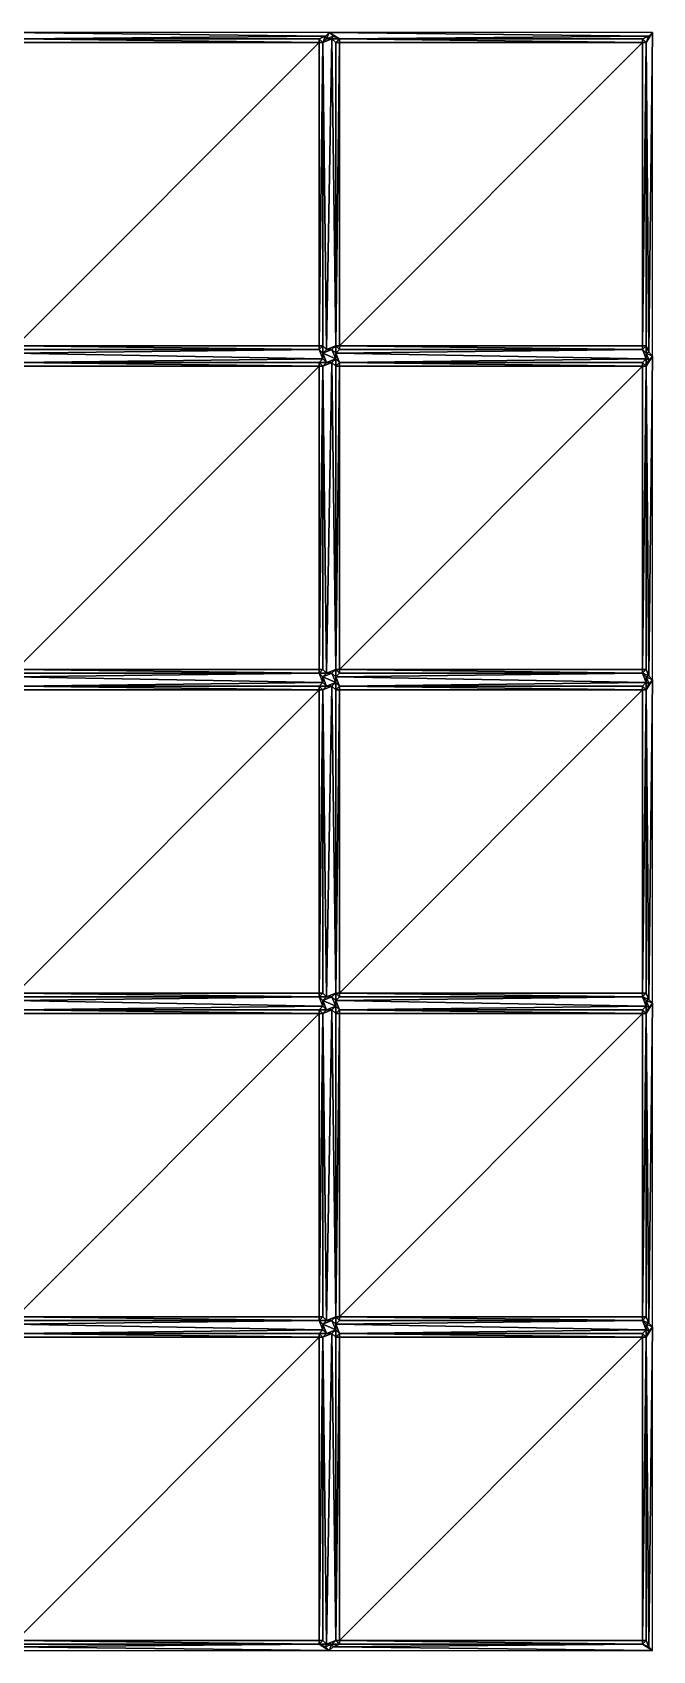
# Model space of a CAD drawing. Header units: inches. Extents: x -29.4 to 0.6, y -23 to 7.
# Drawn here: x -10.87 to 0.64, y -22.97 to 7.03 of the extents above; entities that cross this region are included whole.
import ezdxf

# ---------------------------------------------------------------- set-up
doc = ezdxf.new("R2010")
doc.units = ezdxf.units.IN
doc.header["$MEASUREMENT"] = 0
doc.layers.get('0').update_dxf_attribs({"color": 36, "true_color": 0x873b08})

msp = doc.modelspace()

# ---------------------------------------------------------------- meshes
mesh = msp.add_polyface()
corners = [(-11.175, 1.222, -0.3), (-5.555, 1.222, -0.3), (-5.555, 6.842, -0.3), (-11.175, 6.842, -0.3), (-11.245, 0.982), (-11.245, 1.082), (-11.315, 1.152), (-11.485, 1.082), (-5.555, 1.152), (-11.175, 1.152), (-5.485, 0.982), (-11.175, 0.912), (-5.555, 0.912), (-11.245, 1.222), (-11.245, 6.842), (-11.315, 6.912), (-5.435, 6.962), (-5.365, 7.032), (-11.365, 7.032), (-11.294, 6.962), (-11.175, 6.912), (-5.555, 6.912), (-11.175, 0.912, -0.23), (-5.555, 0.912, -0.23), (-11.175, 6.912, -0.23), (-5.555, 6.912, -0.23), (-11.245, 1.222, -0.23), (-11.245, 6.842, -0.23), (-5.555, 1.152, -0.23), (-11.175, 1.152, -0.23), (-11.315, 0.912), (-11.245, 0.842), (-5.485, 6.842, -0.23), (-5.485, 1.222, -0.23)]
mesh.append_faces([[corners[k] for k in face] for face in [(4, 6, 7, 4), (10, 8, 5, 10), (10, 5, 11, 10), (16, 18, 20, 16)]], dxfattribs={"vtx0": -1, "vtx1": -1, "vtx2": -1, "vtx3": -1})
mesh.append_faces([[corners[k] for k in face] for face in [(12, 10, 11, 12), (21, 16, 20, 21)]], dxfattribs={"vtx1": -1, "vtx3": -1})
mesh.append_faces([[corners[k] for k in face] for face in [(0, 1, 2, 0), (2, 3, 0, 2), (4, 5, 6, 4), (8, 9, 5, 8), (5, 4, 11, 5), (13, 14, 15, 13), (16, 17, 18, 16), (18, 19, 20, 18), (12, 11, 22, 12), (22, 23, 12, 22), (21, 20, 24, 21), (24, 25, 21, 24), (14, 13, 26, 14), (26, 27, 14, 26), (9, 8, 28, 9), (28, 29, 9, 28), (4, 30, 31, 4), (5, 9, 13, 5), (13, 6, 5, 13), (15, 14, 20, 15), (20, 19, 15, 20), (2, 25, 24, 2), (24, 3, 2, 24), (3, 27, 26, 3), (26, 0, 3, 26), (0, 29, 28, 0), (28, 1, 0, 28), (1, 33, 32, 1), (32, 2, 1, 32), (20, 14, 27, 20), (27, 24, 20, 27), (13, 9, 29, 13), (29, 26, 13, 29)]], dxfattribs={"vtx2": -1, "vtx3": -1})
mesh.append_faces([[corners[k] for k in face] for face in [(25, 2, 32, 25), (27, 3, 24, 27), (29, 0, 26, 29), (33, 1, 28, 33)]], dxfattribs={"vtx3": -1})
mesh = msp.add_polyface()
corners = [(-5.245, 0.982), (-5.245, 1.082), (-5.315, 1.152), (-5.415, 1.152), (-5.485, 1.082), (-5.485, 0.982), (-5.415, 0.912), (-5.315, 0.912), (-5.415, 6.912), (-5.315, 6.912), (-5.294, 6.962), (-5.365, 7.032), (-5.435, 6.962), (-5.555, 1.152), (-5.175, 0.912), (-5.245, 1.222), (-5.245, 6.842), (-5.485, 6.842), (-5.485, 1.222), (-5.175, 6.912), (-5.485, 6.842, -0.23), (-5.485, 1.222, -0.23), (-5.245, 1.222, -0.23), (-5.245, 6.842, -0.23), (-5.245, 0.842), (-5.555, 6.912), (-5.175, 1.152), (-5.555, 0.912), (-5.175, 6.842, -0.3), (-5.175, 6.912, -0.23), (-5.555, 6.912, -0.23), (-5.555, 1.152, -0.23), (-5.175, 1.222, -0.3), (-5.175, 1.152, -0.23)]
mesh.append_faces([[corners[k] for k in face] for face in [(0, 2, 4, 0), (0, 4, 6, 0), (3, 15, 9, 3), (3, 9, 17, 3)]], dxfattribs={"vtx0": -1, "vtx1": -1, "vtx2": -1, "vtx3": -1})
mesh.append_faces([[corners[k] for k in face] for face in [(8, 10, 11, 8)]], dxfattribs={"vtx0": -1, "vtx2": -1, "vtx3": -1})
mesh.append_faces([[corners[k] for k in face] for face in [(7, 0, 6, 7), (12, 8, 11, 12), (18, 3, 17, 18)]], dxfattribs={"vtx1": -1, "vtx3": -1})
mesh.append_faces([[corners[k] for k in face] for face in [(0, 1, 2, 0), (2, 3, 4, 2), (4, 5, 6, 4), (8, 9, 10, 8), (5, 4, 13, 5), (1, 0, 14, 1), (3, 2, 15, 3), (15, 16, 9, 15), (9, 8, 17, 9), (11, 10, 19, 11), (18, 17, 20, 18), (20, 21, 18, 20), (16, 15, 22, 16), (22, 23, 16, 22), (0, 7, 24, 0), (17, 8, 12, 17), (12, 25, 17, 12), (1, 26, 15, 1), (15, 2, 1, 15), (18, 13, 4, 18), (4, 3, 18, 4), (6, 5, 27, 6), (9, 16, 19, 9), (19, 10, 9, 19), (17, 25, 30, 17), (30, 20, 17, 30), (13, 18, 21, 13), (21, 31, 13, 21), (28, 23, 22, 28), (22, 32, 28, 22), (19, 16, 23, 19), (23, 29, 19, 23), (15, 26, 33, 15), (33, 22, 15, 33)]], dxfattribs={"vtx2": -1, "vtx3": -1})
mesh.append_faces([[corners[k] for k in face] for face in [(23, 28, 29, 23)]], dxfattribs={"vtx3": -1})
mesh = msp.add_polyface()
corners = [(-5.175, 1.222, -0.3), (0.445, 1.222, -0.3), (0.445, 6.842, -0.3), (-5.175, 6.842, -0.3), (0.515, 1.082), (0.515, 0.982), (0.565, 0.962), (0.635, 1.032), (0.565, 1.103), (0.445, 1.152), (-5.175, 1.152), (-5.245, 1.082), (-5.175, 0.912), (0.445, 0.912), (0.515, 0.842), (0.565, 6.962), (0.635, 7.032), (-5.365, 7.032), (-5.175, 6.912), (0.445, 6.912), (0.515, 6.842), (0.515, 1.222), (-5.175, 0.912, -0.23), (0.445, 0.912, -0.23), (-5.175, 6.912, -0.23), (0.445, 6.912, -0.23), (0.445, 1.152, -0.23), (-5.175, 1.152, -0.23), (0.515, 6.842, -0.23), (0.515, 1.222, -0.23), (-5.245, 1.222, -0.23)]
mesh.append_faces([[corners[k] for k in face] for face in [(5, 9, 11, 5), (5, 11, 12, 5), (15, 17, 18, 15), (8, 16, 20, 8)]], dxfattribs={"vtx0": -1, "vtx1": -1, "vtx2": -1, "vtx3": -1})
mesh.append_faces([[corners[k] for k in face] for face in [(4, 6, 7, 4)]], dxfattribs={"vtx0": -1, "vtx2": -1, "vtx3": -1})
mesh.append_faces([[corners[k] for k in face] for face in [(8, 4, 7, 8), (13, 5, 12, 13), (19, 15, 18, 19), (21, 8, 20, 21)]], dxfattribs={"vtx1": -1, "vtx3": -1})
mesh.append_faces([[corners[k] for k in face] for face in [(0, 1, 2, 0), (2, 3, 0, 2), (4, 5, 6, 4), (5, 4, 9, 5), (9, 10, 11, 9), (7, 6, 14, 7), (15, 16, 17, 15), (8, 7, 16, 8), (16, 15, 20, 16), (13, 12, 22, 13), (22, 23, 13, 22), (19, 18, 24, 19), (24, 25, 19, 24), (10, 9, 26, 10), (26, 27, 10, 26), (21, 20, 28, 21), (28, 29, 21, 28), (21, 9, 4, 21), (4, 8, 21, 4), (5, 13, 14, 5), (2, 25, 24, 2), (24, 3, 2, 24), (0, 27, 26, 0), (26, 1, 0, 26), (1, 29, 28, 1), (28, 2, 1, 28), (20, 19, 25, 20), (25, 28, 20, 25), (9, 21, 29, 9), (29, 26, 9, 29)]], dxfattribs={"vtx2": -1, "vtx3": -1})
mesh.append_faces([[corners[k] for k in face] for face in [(20, 15, 19, 20), (25, 2, 28, 25), (27, 0, 30, 27), (29, 1, 26, 29)]], dxfattribs={"vtx3": -1})
mesh = msp.add_polyface()
corners = [(-5.555, -5.158, -0.3), (-11.175, -5.158, -0.3), (-11.175, -10.778, -0.3), (-11.175, -4.778, -0.3), (-5.555, -4.778, -0.3), (-5.555, 0.842, -0.3), (-11.175, 0.842, -0.3), (-5.485, -5.018), (-5.485, -4.918), (-5.555, -4.848), (-11.175, -4.848), (-11.245, -4.918), (-11.175, -5.088), (-5.555, -5.088), (-11.175, -5.088, -0.23), (-5.555, -5.088, -0.23), (-5.555, -4.848, -0.23), (-11.175, -4.848, -0.23), (-5.415, -4.848), (-5.485, -5.158), (-5.415, -5.088), (-5.485, -5.158, -0.23), (-5.555, 0.912, -0.23), (-5.485, 0.842, -0.23), (-11.245, 0.842, -0.23), (-11.175, 0.912, -0.23), (-11.245, -4.778, -0.23), (-5.485, -4.778, -0.23), (-11.245, -5.158, -0.23), (-11.245, -10.778, -0.23), (-5.555, -10.778, -0.3), (-11.245, -5.158), (-5.485, 0.842), (-5.555, 0.912), (-11.175, 0.912), (-11.245, 0.842), (-11.245, -4.778), (-5.485, -4.778)]
mesh.append_faces([[corners[k] for k in face] for face in [(7, 9, 11, 7), (7, 11, 12, 7)]], dxfattribs={"vtx0": -1, "vtx1": -1, "vtx2": -1, "vtx3": -1})
mesh.append_faces([[corners[k] for k in face] for face in [(13, 7, 12, 13)]], dxfattribs={"vtx1": -1, "vtx3": -1})
mesh.append_faces([[corners[k] for k in face] for face in [(0, 1, 2, 0), (3, 4, 5, 3), (5, 6, 3, 5), (7, 8, 9, 7), (9, 10, 11, 9), (13, 12, 14, 13), (14, 15, 13, 14), (10, 9, 16, 10), (16, 17, 10, 16), (9, 8, 18, 9), (13, 19, 20, 13), (0, 15, 14, 0), (14, 1, 0, 14), (1, 28, 29, 1), (21, 0, 30, 21), (19, 13, 15, 19), (15, 21, 19, 15), (12, 31, 28, 12), (28, 14, 12, 28), (5, 22, 25, 5), (25, 6, 5, 25), (6, 24, 26, 6), (26, 3, 6, 26), (3, 17, 16, 3), (16, 4, 3, 16), (4, 27, 23, 4), (23, 5, 4, 23), (32, 33, 22, 32), (22, 23, 32, 22), (34, 35, 24, 34), (24, 25, 34, 24), (36, 10, 17, 36), (17, 26, 36, 17), (9, 37, 27, 9), (27, 16, 9, 27)]], dxfattribs={"vtx2": -1, "vtx3": -1})
mesh.append_faces([[corners[k] for k in face] for face in [(15, 0, 21, 15), (22, 5, 23, 22), (24, 6, 25, 24), (17, 3, 26, 17), (27, 4, 16, 27)]], dxfattribs={"vtx3": -1})
mesh = msp.add_polyface()
corners = [(-5.175, -4.778, -0.3), (0.445, -4.778, -0.3), (0.445, 0.842, -0.3), (-5.175, 0.842, -0.3), (-5.415, -4.848), (-5.315, -4.848), (-5.245, -4.778), (-5.245, 0.842), (-5.315, 0.912), (-5.415, 0.912), (-5.485, 0.842), (-5.485, -4.778), (0.565, -4.897), (0.635, -4.968), (0.635, 1.032), (0.515, 0.842), (0.515, -4.778), (-5.485, 0.842, -0.23), (-5.485, -4.778, -0.23), (-5.245, -4.778, -0.23), (-5.245, 0.842, -0.23), (0.445, -4.848, -0.23), (-5.175, -4.848, -0.23), (-5.175, -4.848), (0.515, 0.842, -0.23), (0.515, -4.778, -0.23), (-5.175, 0.912), (-5.245, 0.982), (-5.245, -4.918), (-5.555, -4.848), (-5.555, 0.912), (0.565, 0.962), (0.515, 0.982), (0.445, 0.912, -0.23), (-5.175, 0.912, -0.23), (0.445, 0.912), (0.445, -4.848)]
mesh.append_faces([[corners[k] for k in face] for face in [(4, 6, 8, 4), (4, 8, 10, 4), (12, 14, 15, 12)]], dxfattribs={"vtx0": -1, "vtx1": -1, "vtx2": -1, "vtx3": -1})
mesh.append_faces([[corners[k] for k in face] for face in [(11, 4, 10, 11), (16, 12, 15, 16)]], dxfattribs={"vtx1": -1, "vtx3": -1})
mesh.append_faces([[corners[k] for k in face] for face in [(0, 1, 2, 0), (2, 3, 0, 2), (4, 5, 6, 4), (6, 7, 8, 6), (8, 9, 10, 8), (12, 13, 14, 12), (11, 10, 17, 11), (17, 18, 11, 17), (7, 6, 19, 7), (19, 20, 7, 19), (21, 22, 23, 21), (16, 15, 24, 16), (24, 25, 16, 24), (7, 26, 27, 7), (6, 5, 28, 6), (4, 11, 29, 4), (30, 10, 9, 30), (15, 31, 32, 15), (2, 33, 34, 2), (34, 3, 2, 34), (3, 20, 19, 3), (19, 0, 3, 19), (0, 22, 21, 0), (21, 1, 0, 21), (1, 25, 24, 1), (24, 2, 1, 24), (15, 35, 33, 15), (33, 24, 15, 33), (26, 7, 20, 26), (20, 34, 26, 20), (6, 23, 22, 6), (22, 19, 6, 22), (36, 16, 25, 36), (25, 21, 36, 25)]], dxfattribs={"vtx2": -1, "vtx3": -1})
mesh.append_faces([[corners[k] for k in face] for face in [(33, 2, 24, 33), (20, 3, 34, 20), (22, 0, 19, 22), (25, 1, 21, 25)]], dxfattribs={"vtx3": -1})
mesh = msp.add_polyface()
corners = [(0.445, -5.158, -0.3), (-5.175, -5.158, -0.3), (-5.175, -10.778, -0.3), (-5.245, -5.018), (-5.245, -4.918), (-5.315, -4.848), (-5.415, -4.848), (-5.485, -4.918), (-5.485, -5.018), (-5.415, -5.088), (-5.315, -5.088), (0.515, -4.918), (0.515, -5.018), (0.565, -5.038), (0.635, -4.968), (0.565, -4.897), (-5.245, -10.778), (-5.245, -5.158), (-5.485, -5.158), (0.445, -4.848), (-5.175, -4.848), (-5.175, -5.088), (0.445, -5.088), (0.515, -5.158), (-5.175, -5.088, -0.23), (0.445, -5.088, -0.23), (-5.245, -10.778, -0.23), (-5.245, -5.158, -0.23), (0.515, -10.778), (0.515, -5.158, -0.23), (0.515, -10.778, -0.23), (0.445, -4.848, -0.23), (0.515, -4.778), (-5.245, -4.778), (-5.555, -5.088), (0.445, -10.778, -0.3)]
mesh.append_faces([[corners[k] for k in face] for face in [(3, 5, 7, 3), (3, 7, 9, 3), (12, 19, 4, 12), (12, 4, 21, 12)]], dxfattribs={"vtx0": -1, "vtx1": -1, "vtx2": -1, "vtx3": -1})
mesh.append_faces([[corners[k] for k in face] for face in [(11, 13, 14, 11)]], dxfattribs={"vtx0": -1, "vtx2": -1, "vtx3": -1})
mesh.append_faces([[corners[k] for k in face] for face in [(10, 3, 9, 10), (15, 11, 14, 15), (22, 12, 21, 22)]], dxfattribs={"vtx1": -1, "vtx3": -1})
mesh.append_faces([[corners[k] for k in face] for face in [(0, 1, 2, 0), (3, 4, 5, 3), (5, 6, 7, 5), (7, 8, 9, 7), (11, 12, 13, 11), (16, 17, 10, 16), (10, 9, 18, 10), (12, 11, 19, 12), (19, 20, 4, 19), (4, 3, 21, 4), (14, 13, 23, 14), (22, 21, 24, 22), (24, 25, 22, 24), (26, 27, 17, 26), (28, 23, 29, 28), (29, 30, 28, 29), (20, 19, 31, 20), (17, 21, 3, 17), (3, 10, 17, 3), (19, 11, 15, 19), (15, 32, 19, 15), (4, 20, 33, 4), (9, 8, 34, 9), (23, 13, 12, 23), (12, 22, 23, 12), (0, 25, 24, 0), (24, 1, 0, 24), (1, 27, 26, 1), (29, 0, 35, 29), (23, 22, 25, 23), (25, 29, 23, 25), (21, 17, 27, 21), (27, 24, 21, 27)]], dxfattribs={"vtx2": -1, "vtx3": -1})
mesh.append_faces([[corners[k] for k in face] for face in [(25, 0, 29, 25), (27, 1, 24, 27)]], dxfattribs={"vtx3": -1})
mesh = msp.add_polyface()
corners = [(-5.175, -10.778, -0.3), (0.445, -10.778, -0.3), (0.445, -5.158, -0.3), (-5.245, -11.018), (-5.245, -10.918), (-5.315, -10.848), (-5.415, -10.848), (-5.485, -10.918), (-5.485, -11.018), (-5.415, -11.088), (0.515, -10.918), (0.515, -11.018), (0.565, -11.038), (0.635, -10.968), (0.565, -10.897), (0.445, -10.848), (-5.175, -10.848), (-5.175, -11.088), (0.515, -11.158), (-5.245, -10.778), (-5.315, -5.088), (-5.485, -5.158), (-5.485, -10.778), (0.635, -4.968), (0.515, -5.158), (0.515, -10.778), (-5.485, -5.158, -0.23), (-5.485, -10.778, -0.23), (-5.245, -5.158), (-5.245, -10.778, -0.23), (0.445, -10.848, -0.23), (-5.175, -10.848, -0.23), (-5.555, -10.848), (-5.555, -11.088), (0.515, -10.778, -0.23), (-5.175, -5.158, -0.3), (0.515, -5.158, -0.23)]
mesh.append_faces([[corners[k] for k in face] for face in [(3, 5, 7, 3), (3, 7, 9, 3), (11, 15, 4, 11), (11, 4, 17, 11), (6, 19, 20, 6), (6, 20, 21, 6), (14, 23, 24, 14)]], dxfattribs={"vtx0": -1, "vtx1": -1, "vtx2": -1, "vtx3": -1})
mesh.append_faces([[corners[k] for k in face] for face in [(10, 12, 13, 10)]], dxfattribs={"vtx0": -1, "vtx2": -1, "vtx3": -1})
mesh.append_faces([[corners[k] for k in face] for face in [(14, 10, 13, 14), (22, 6, 21, 22), (25, 14, 24, 25)]], dxfattribs={"vtx1": -1, "vtx3": -1})
mesh.append_faces([[corners[k] for k in face] for face in [(0, 1, 2, 0), (3, 4, 5, 3), (5, 6, 7, 5), (7, 8, 9, 7), (10, 11, 12, 10), (11, 10, 15, 11), (15, 16, 4, 15), (4, 3, 17, 4), (13, 12, 18, 13), (6, 5, 19, 6), (14, 13, 23, 14), (22, 21, 26, 22), (26, 27, 22, 26), (28, 19, 29, 28), (16, 15, 30, 16), (30, 31, 16, 30), (15, 10, 14, 15), (14, 25, 15, 14), (4, 16, 19, 4), (19, 5, 4, 19), (6, 22, 32, 6), (9, 8, 33, 9), (29, 0, 35, 29), (0, 31, 30, 0), (30, 1, 0, 30), (1, 34, 36, 1), (19, 16, 31, 19), (31, 29, 19, 31), (15, 25, 34, 15), (34, 30, 15, 34)]], dxfattribs={"vtx2": -1, "vtx3": -1})
mesh.append_faces([[corners[k] for k in face] for face in [(31, 0, 29, 31), (34, 1, 30, 34)]], dxfattribs={"vtx3": -1})
mesh = msp.add_polyface()
corners = [(-11.175, -16.778, -0.3), (-5.555, -16.778, -0.3), (-5.555, -11.158, -0.3), (-11.175, -11.158, -0.3), (-11.175, -10.778, -0.3), (-5.555, -10.778, -0.3), (-5.555, -5.158, -0.3), (-5.485, -11.018), (-5.485, -10.918), (-5.555, -10.848), (-11.175, -10.848), (-11.245, -10.918), (-11.175, -11.088), (-5.555, -11.088), (-11.175, -11.088, -0.23), (-5.555, -11.088, -0.23), (-5.485, -16.778), (-5.485, -11.158), (-5.485, -11.158, -0.23), (-5.555, -10.848, -0.23), (-11.175, -10.848, -0.23), (-5.415, -10.848), (-5.415, -11.088), (-5.485, -16.778, -0.23), (-5.555, -16.848, -0.23), (-11.245, -10.778, -0.23), (-5.485, -10.778, -0.23), (-11.245, -11.158, -0.23), (-11.245, -16.778, -0.23), (-11.175, -16.848, -0.23), (-11.245, -11.158), (-11.245, -16.778), (-11.175, -16.848), (-5.555, -16.848), (-11.175, -5.158, -0.3), (-5.485, -5.158, -0.23), (-11.245, -10.778), (-5.485, -10.778)]
mesh.append_faces([[corners[k] for k in face] for face in [(7, 9, 11, 7), (7, 11, 12, 7)]], dxfattribs={"vtx0": -1, "vtx1": -1, "vtx2": -1, "vtx3": -1})
mesh.append_faces([[corners[k] for k in face] for face in [(13, 7, 12, 13)]], dxfattribs={"vtx1": -1, "vtx3": -1})
mesh.append_faces([[corners[k] for k in face] for face in [(0, 1, 2, 0), (2, 3, 0, 2), (4, 5, 6, 4), (7, 8, 9, 7), (9, 10, 11, 9), (13, 12, 14, 13), (14, 15, 13, 14), (16, 17, 18, 16), (10, 9, 19, 10), (19, 20, 10, 19), (9, 8, 21, 9), (13, 17, 22, 13), (2, 15, 14, 2), (14, 3, 2, 14), (3, 27, 28, 3), (28, 0, 3, 28), (0, 29, 24, 0), (24, 1, 0, 24), (1, 23, 18, 1), (18, 2, 1, 18), (17, 13, 15, 17), (15, 18, 17, 15), (12, 30, 27, 12), (27, 14, 12, 27), (31, 32, 29, 31), (29, 28, 31, 29), (33, 16, 23, 33), (23, 24, 33, 23), (25, 4, 34, 25), (4, 20, 19, 4), (19, 5, 4, 19), (5, 26, 35, 5), (36, 10, 20, 36), (20, 25, 36, 20), (9, 37, 26, 9), (26, 19, 9, 26)]], dxfattribs={"vtx2": -1, "vtx3": -1})
mesh.append_faces([[corners[k] for k in face] for face in [(15, 2, 18, 15), (23, 1, 24, 23), (20, 4, 25, 20), (26, 5, 19, 26)]], dxfattribs={"vtx3": -1})
mesh = msp.add_polyface()
corners = [(-5.175, -16.778, -0.3), (0.445, -16.778, -0.3), (0.445, -11.158, -0.3), (-5.175, -11.158, -0.3), (-5.315, -11.088), (-5.245, -11.018), (-5.415, -11.088), (-5.245, -16.778), (-5.245, -11.158), (-5.415, -16.848), (-5.485, -11.158), (-5.485, -16.778), (0.445, -11.088), (0.515, -11.018), (-5.175, -11.088), (0.565, -16.897), (0.635, -16.968), (0.635, -10.968), (0.515, -11.158), (0.515, -16.778), (-5.485, -11.158, -0.23), (-5.485, -16.778, -0.23), (-5.175, -11.088, -0.23), (0.445, -11.088, -0.23), (-5.245, -16.778, -0.23), (-5.245, -11.158, -0.23), (0.515, -11.158, -0.23), (0.515, -16.778, -0.23), (0.565, -11.038), (-5.175, -16.848, -0.23), (0.445, -16.848, -0.23), (-5.175, -16.848), (0.445, -16.848)]
mesh.append_faces([[corners[k] for k in face] for face in [(9, 7, 4, 9), (9, 4, 10, 9), (15, 17, 18, 15)]], dxfattribs={"vtx0": -1, "vtx1": -1, "vtx2": -1, "vtx3": -1})
mesh.append_faces([[corners[k] for k in face] for face in [(4, 5, 6, 4), (11, 9, 10, 11), (12, 13, 14, 12), (19, 15, 18, 19)]], dxfattribs={"vtx1": -1, "vtx3": -1})
mesh.append_faces([[corners[k] for k in face] for face in [(0, 1, 2, 0), (2, 3, 0, 2), (7, 8, 4, 7), (4, 6, 10, 4), (15, 16, 17, 15), (20, 21, 11, 20), (12, 14, 22, 12), (22, 23, 12, 22), (8, 7, 24, 8), (24, 25, 8, 24), (19, 18, 26, 19), (26, 27, 19, 26), (8, 14, 5, 8), (5, 4, 8, 5), (18, 28, 13, 18), (13, 12, 18, 13), (2, 23, 22, 2), (22, 3, 2, 22), (3, 25, 24, 3), (24, 0, 3, 24), (0, 29, 30, 0), (30, 1, 0, 30), (1, 27, 26, 1), (26, 2, 1, 26), (18, 12, 23, 18), (23, 26, 18, 23), (14, 8, 25, 14), (25, 22, 14, 25), (7, 31, 29, 7), (29, 24, 7, 29), (32, 19, 27, 32), (27, 30, 32, 27)]], dxfattribs={"vtx2": -1, "vtx3": -1})
mesh.append_faces([[corners[k] for k in face] for face in [(23, 2, 26, 23), (25, 3, 22, 25), (29, 0, 24, 29), (27, 1, 30, 27)]], dxfattribs={"vtx3": -1})
mesh = msp.add_polyface()
corners = [(-11.175, -22.778, -0.3), (-5.555, -22.778, -0.3), (-5.555, -17.158, -0.3), (-11.175, -17.158, -0.3), (-5.555, -16.848), (-11.175, -16.848), (-11.245, -16.918), (-5.485, -17.018), (-11.245, -17.018), (-11.175, -17.088), (-5.555, -17.088), (-11.294, -22.897), (-11.365, -22.968), (-5.365, -22.968), (-5.555, -22.848), (-11.175, -22.848), (-11.175, -17.088, -0.23), (-5.555, -17.088, -0.23), (-11.245, -17.158), (-11.245, -22.778), (-11.245, -22.778, -0.23), (-11.245, -17.158, -0.23), (-5.555, -22.848, -0.23), (-11.175, -22.848, -0.23), (-5.555, -16.848, -0.23), (-11.175, -16.848, -0.23), (-11.245, -16.778), (-11.315, -16.848), (-5.485, -17.158, -0.23), (-5.485, -22.778, -0.23), (-11.175, -16.778, -0.3), (-11.245, -16.778, -0.23), (-5.485, -17.158), (-5.485, -22.778)]
mesh.append_faces([[corners[k] for k in face] for face in [(7, 4, 6, 7), (7, 6, 9, 7), (11, 13, 14, 11)]], dxfattribs={"vtx0": -1, "vtx1": -1, "vtx2": -1, "vtx3": -1})
mesh.append_faces([[corners[k] for k in face] for face in [(10, 7, 9, 10), (15, 11, 14, 15)]], dxfattribs={"vtx1": -1, "vtx3": -1})
mesh.append_faces([[corners[k] for k in face] for face in [(0, 1, 2, 0), (2, 3, 0, 2), (4, 5, 6, 4), (6, 8, 9, 6), (11, 12, 13, 11), (10, 9, 16, 10), (16, 17, 10, 16), (18, 19, 20, 18), (20, 21, 18, 20), (15, 14, 22, 15), (22, 23, 15, 22), (5, 4, 24, 5), (24, 25, 5, 24), (11, 15, 19, 11), (18, 9, 8, 18), (6, 5, 26, 6), (26, 27, 6, 26), (2, 17, 16, 2), (16, 3, 2, 16), (3, 21, 20, 3), (20, 0, 3, 20), (0, 23, 22, 0), (22, 1, 0, 22), (1, 29, 28, 1), (28, 2, 1, 28), (32, 10, 17, 32), (17, 28, 32, 17), (9, 18, 21, 9), (21, 16, 9, 21), (19, 15, 23, 19), (23, 20, 19, 23), (14, 33, 29, 14), (29, 22, 14, 29)]], dxfattribs={"vtx2": -1, "vtx3": -1})
mesh.append_faces([[corners[k] for k in face] for face in [(17, 2, 28, 17), (21, 3, 16, 21), (23, 0, 20, 23), (29, 1, 22, 29), (25, 30, 31, 25)]], dxfattribs={"vtx3": -1})
mesh = msp.add_polyface()
corners = [(-5.315, -22.848), (-5.415, -22.848), (-5.435, -22.897), (-5.365, -22.968), (-5.294, -22.897), (-5.245, -17.018), (-5.245, -16.918), (-5.315, -16.848), (-5.415, -16.848), (-5.485, -16.918), (-5.485, -17.018), (-5.415, -17.088), (-5.315, -17.088), (-5.555, -16.848), (-5.245, -22.778), (-5.245, -17.158), (-5.485, -17.158), (-5.485, -22.778), (-5.555, -22.848), (-5.175, -17.088), (-5.245, -16.778), (-5.485, -17.158, -0.23), (-5.485, -22.778, -0.23), (-5.245, -22.778, -0.23), (-5.245, -17.158, -0.23), (-5.175, -22.848), (-5.175, -16.848), (-5.485, -16.778), (-5.555, -17.088), (-5.175, -17.158, -0.3), (-5.175, -17.088, -0.23), (-5.175, -22.848, -0.23), (-5.175, -22.778, -0.3)]
mesh.append_faces([[corners[k] for k in face] for face in [(5, 7, 9, 5), (5, 9, 11, 5), (1, 14, 12, 1), (1, 12, 16, 1)]], dxfattribs={"vtx0": -1, "vtx1": -1, "vtx2": -1, "vtx3": -1})
mesh.append_faces([[corners[k] for k in face] for face in [(0, 2, 3, 0)]], dxfattribs={"vtx0": -1, "vtx2": -1, "vtx3": -1})
mesh.append_faces([[corners[k] for k in face] for face in [(4, 0, 3, 4), (12, 5, 11, 12), (17, 1, 16, 17)]], dxfattribs={"vtx1": -1, "vtx3": -1})
mesh.append_faces([[corners[k] for k in face] for face in [(0, 1, 2, 0), (5, 6, 7, 5), (7, 8, 9, 7), (9, 10, 11, 9), (10, 9, 13, 10), (1, 0, 14, 1), (14, 15, 12, 14), (12, 11, 16, 12), (3, 2, 18, 3), (6, 5, 19, 6), (8, 7, 20, 8), (17, 16, 21, 17), (21, 22, 17, 21), (15, 14, 23, 15), (23, 24, 15, 23), (25, 14, 0, 25), (0, 4, 25, 0), (15, 19, 5, 15), (5, 12, 15, 5), (18, 2, 1, 18), (1, 17, 18, 1), (6, 26, 20, 6), (20, 7, 6, 20), (13, 9, 8, 13), (8, 27, 13, 8), (28, 16, 11, 28), (11, 10, 28, 11), (29, 24, 23, 29), (23, 32, 29, 23), (19, 15, 24, 19), (24, 30, 19, 24), (14, 25, 31, 14), (31, 23, 14, 31)]], dxfattribs={"vtx2": -1, "vtx3": -1})
mesh.append_faces([[corners[k] for k in face] for face in [(24, 29, 30, 24), (31, 32, 23, 31)]], dxfattribs={"vtx3": -1})
mesh = msp.add_polyface()
corners = [(-5.175, -22.778, -0.3), (0.445, -22.778, -0.3), (0.445, -17.158, -0.3), (-5.175, -17.158, -0.3), (0.515, -16.918), (0.515, -17.018), (0.565, -17.038), (0.635, -16.968), (0.565, -16.897), (0.445, -16.848), (-5.175, -16.848), (-5.245, -16.918), (-5.175, -17.088), (0.445, -17.088), (0.565, -22.897), (0.635, -22.968), (0.515, -17.158), (0.515, -22.778), (-5.294, -22.897), (-5.365, -22.968), (0.445, -22.848), (-5.175, -22.848), (-5.175, -17.088, -0.23), (0.445, -17.088, -0.23), (0.445, -22.848, -0.23), (-5.175, -22.848, -0.23), (0.515, -17.158, -0.23), (0.515, -22.778, -0.23), (0.445, -16.848, -0.23), (-5.175, -16.848, -0.23), (0.515, -16.778)]
mesh.append_faces([[corners[k] for k in face] for face in [(5, 9, 11, 5), (5, 11, 12, 5), (14, 7, 16, 14), (18, 15, 20, 18)]], dxfattribs={"vtx0": -1, "vtx1": -1, "vtx2": -1, "vtx3": -1})
mesh.append_faces([[corners[k] for k in face] for face in [(4, 6, 7, 4)]], dxfattribs={"vtx0": -1, "vtx2": -1, "vtx3": -1})
mesh.append_faces([[corners[k] for k in face] for face in [(8, 4, 7, 8), (13, 5, 12, 13), (17, 14, 16, 17), (21, 18, 20, 21)]], dxfattribs={"vtx1": -1, "vtx3": -1})
mesh.append_faces([[corners[k] for k in face] for face in [(0, 1, 2, 0), (2, 3, 0, 2), (4, 5, 6, 4), (5, 4, 9, 5), (9, 10, 11, 9), (14, 15, 7, 14), (7, 6, 16, 7), (18, 19, 15, 18), (15, 14, 20, 15), (13, 12, 22, 13), (22, 23, 13, 22), (21, 20, 24, 21), (24, 25, 21, 24), (17, 16, 26, 17), (26, 27, 17, 26), (10, 9, 28, 10), (28, 29, 10, 28), (9, 4, 8, 9), (8, 30, 9, 8), (16, 6, 5, 16), (5, 13, 16, 5), (2, 23, 22, 2), (22, 3, 2, 22), (0, 25, 24, 0), (24, 1, 0, 24), (1, 27, 26, 1), (26, 2, 1, 26), (16, 13, 23, 16), (23, 26, 16, 23), (20, 17, 27, 20), (27, 24, 20, 27)]], dxfattribs={"vtx2": -1, "vtx3": -1})
mesh.append_faces([[corners[k] for k in face] for face in [(20, 14, 17, 20), (23, 2, 26, 23), (27, 1, 24, 27)]], dxfattribs={"vtx3": -1})

doc.saveas('drawing.dxf')
